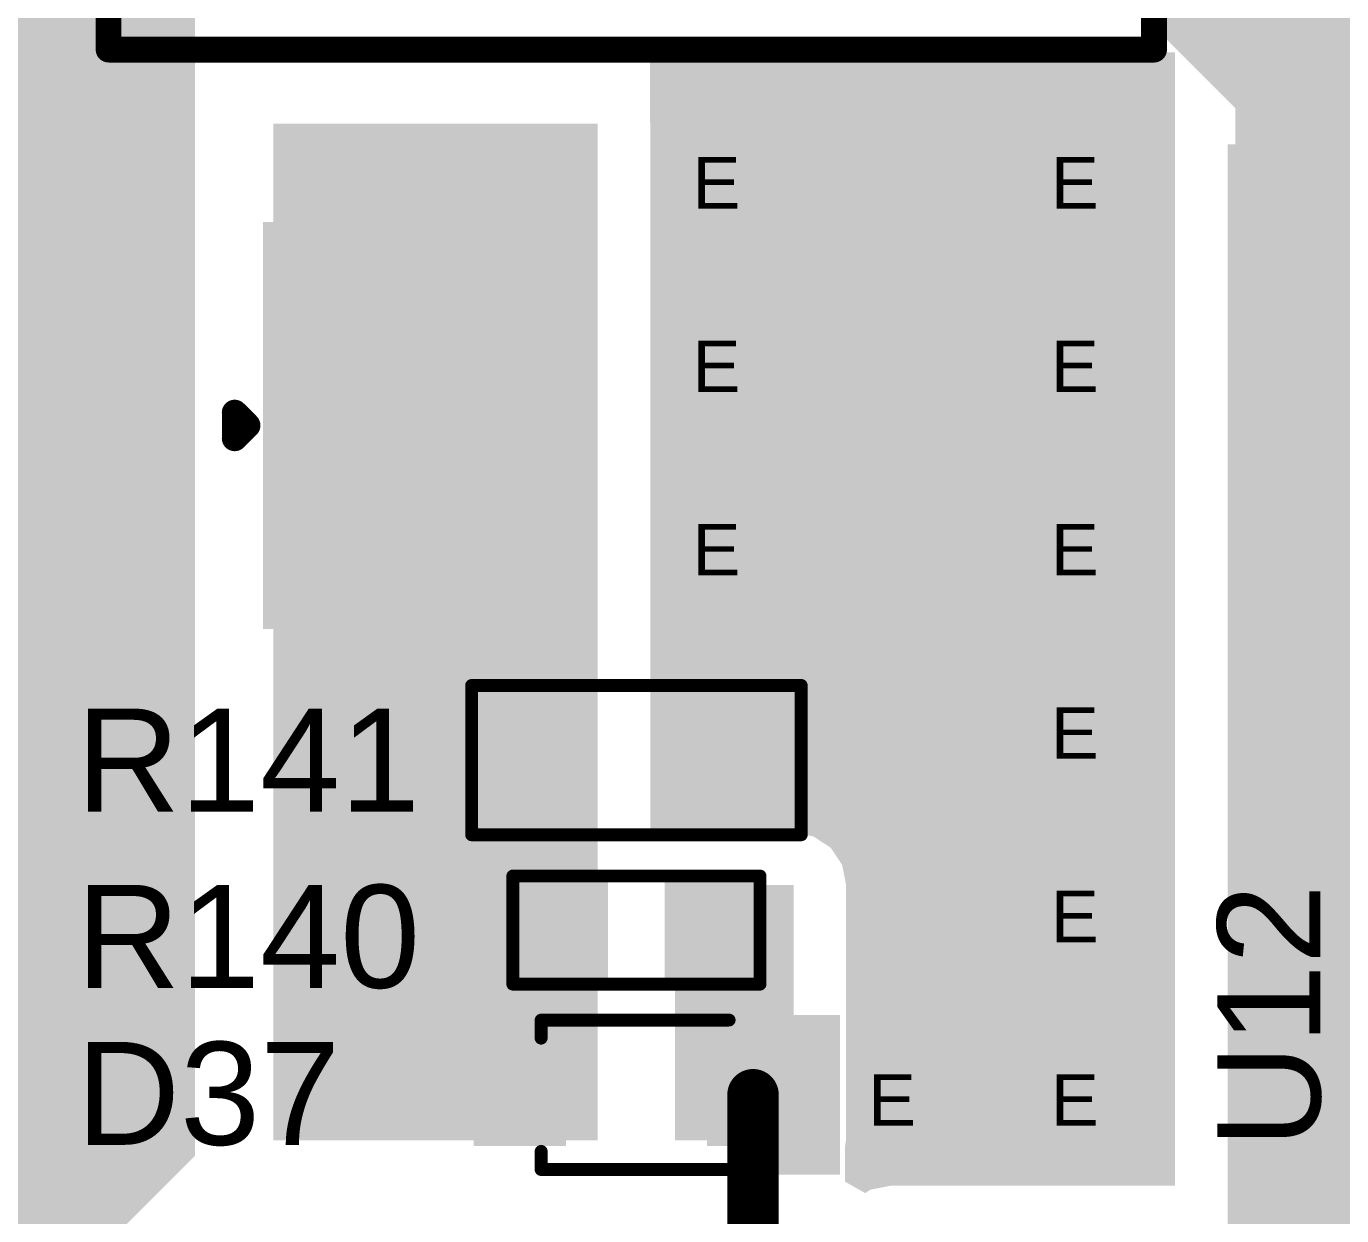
# Model space of a CAD drawing. Header units: inches. Extents: x 68 to 568, y 3 to 460.
# Drawn here: x 158.74 to 171.71, y 221.66 to 233.4 of the extents above; entities that cross this region are included whole.
import ezdxf

# ---------------------------------------------------------------- set-up
doc = ezdxf.new("R2010")
doc.units = ezdxf.units.IN
for name, color, linetype in [('Bottom Layer', 5, 'Continuous'), ('Bottom Solder', 6, 'Continuous'), ('Drill Drawing', 1, 'Continuous'), ('Layer 1', 16, 'Continuous'), ('Layer 2', 76, 'Continuous'), ('Top Layer', 1, 'Continuous'), ('Top Overlay', 2, 'Continuous'), ('Top Paste', 8, 'Continuous'), ('Top Solder', 216, 'Continuous'), ('Via Holes', 16, 'Continuous')]:
    doc.layers.add(name, color=color, linetype=linetype)
doc.styles.add('Arial', font='', dxfattribs={"height": 0.2})
doc.styles.get('Arial').set_extended_font_data('Arial')

# ---------------------------------------------------------------- blocks, each defined once
blk = doc.blocks.new('SOD_323_356')
at = {"layer": 'Top Layer'}
for points in [[(-0.75, -0.45), (-1.55, -0.45), (-1.55, 0.45), (-0.75, 0.45)], [(1.55, -0.45), (0.75, -0.45), (0.75, 0.45), (1.55, 0.45)]]:
    blk.add_hatch(color=1, dxfattribs=at).paths.add_polyline_path(points)
at = {"layer": 'Top Overlay'}
for points in [[(-2.007, 0.483), (-0.914, 0.483), (-0.914, 0.787), (-2.007, 0.787)], [(-2.007, -0.508), (-1.575, -0.508), (-1.575, 0.508), (-2.007, 0.508)], [(-2.007, -0.787), (-0.914, -0.787), (-0.914, -0.483), (-2.007, -0.483)]]:
    blk.add_hatch(color=2, dxfattribs=at).paths.add_polyline_path(points)
at = {"layer": 'Top Paste'}
for points in [[(-0.75, -0.45), (-1.55, -0.45), (-1.55, 0.45), (-0.75, 0.45)], [(1.55, -0.45), (0.75, -0.45), (0.75, 0.45), (1.55, 0.45)]]:
    blk.add_hatch(color=8, dxfattribs=at).paths.add_polyline_path(points)
at = {"layer": 'Top Solder'}
for points in [[(-0.695, -0.505), (-1.605, -0.505), (-1.605, 0.505), (-0.695, 0.505)], [(1.605, -0.505), (0.695, -0.505), (0.695, 0.505), (1.605, 0.505)]]:
    blk.add_hatch(color=216, dxfattribs=at).paths.add_polyline_path(points)
at = {"layer": 'Top Overlay'}
for points in [[(0.94, 0.737, 0.127, 0.127, 0), (-0.914, 0.737, 0.127, 0.127, 0)], [(0.94, 0.737, 0.127, 0.127, 0), (0.94, 0.559, 0.127, 0.127, 0)], [(0.94, -0.559, 0.127, 0.127, 0), (0.94, -0.737, 0.127, 0.127, 0)], [(0.94, -0.737, 0.127, 0.127, 0), (-0.914, -0.737, 0.127, 0.127, 0)]]:
    blk.add_lwpolyline(points, format="xyseb", dxfattribs=at)
for points in [[(-0.946, 0.737, 0.0635, 0.0635, 1), (-0.883, 0.737, 0.0635, 0.0635, 1)], [(0.908, 0.737, 0.0635, 0.0635, 1), (0.972, 0.737, 0.0635, 0.0635, 1)], [(0.908, 0.737, 0.0635, 0.0635, 1), (0.972, 0.737, 0.0635, 0.0635, 1)], [(0.908, 0.559, 0.0635, 0.0635, 1), (0.972, 0.559, 0.0635, 0.0635, 1)], [(0.908, -0.559, 0.0635, 0.0635, 1), (0.972, -0.559, 0.0635, 0.0635, 1)], [(-0.946, -0.737, 0.0635, 0.0635, 1), (-0.883, -0.737, 0.0635, 0.0635, 1)], [(0.908, -0.737, 0.0635, 0.0635, 1), (0.972, -0.737, 0.0635, 0.0635, 1)], [(0.908, -0.737, 0.0635, 0.0635, 1), (0.972, -0.737, 0.0635, 0.0635, 1)]]:
    blk.add_lwpolyline(points, format="xyseb", close=True, dxfattribs=at)
blk = doc.blocks.new('R___0603_368')
at = {"layer": 'Top Layer'}
for points in [[(-0.381, 0.4445), (-0.381, -0.4445), (-1.143, -0.4445), (-1.143, 0.4445)], [(1.143, 0.4445), (1.143, -0.4445), (0.381, -0.4445), (0.381, 0.4445)]]:
    blk.add_hatch(color=1, dxfattribs=at).paths.add_polyline_path(points)
at = {"layer": 'Top Paste'}
for points in [[(-0.381, 0.4445), (-0.381, -0.4445), (-1.143, -0.4445), (-1.143, 0.4445)], [(1.143, 0.4445), (1.143, -0.4445), (0.381, -0.4445), (0.381, 0.4445)]]:
    blk.add_hatch(color=8, dxfattribs=at).paths.add_polyline_path(points)
at = {"layer": 'Top Solder'}
for points in [[(-0.2794, 0.5461), (-0.2794, -0.5461), (-1.2446, -0.5461), (-1.2446, 0.5461)], [(1.2446, 0.5461), (1.2446, -0.5461), (0.2794, -0.5461), (0.2794, 0.5461)]]:
    blk.add_hatch(color=216, dxfattribs=at).paths.add_polyline_path(points)
at = {"layer": 'Top Overlay'}
for points in [[(1.2192, 0.5334, 0.127, 0.127, 0), (-1.2192, 0.5334, 0.127, 0.127, 0)], [(-1.2192, 0.5334, 0.127, 0.127, 0), (-1.2192, -0.5334, 0.127, 0.127, 0)], [(1.2192, 0.5334, 0.127, 0.127, 0), (1.2192, -0.5334, 0.127, 0.127, 0)], [(1.2192, -0.5334, 0.127, 0.127, 0), (-1.2192, -0.5334, 0.127, 0.127, 0)]]:
    blk.add_lwpolyline(points, format="xyseb", dxfattribs=at)
for points in [[(-1.25095, 0.5334, 0.0635, 0.0635, 1), (-1.18745, 0.5334, 0.0635, 0.0635, 1)], [(-1.25095, 0.5334, 0.0635, 0.0635, 1), (-1.18745, 0.5334, 0.0635, 0.0635, 1)], [(1.18745, 0.5334, 0.0635, 0.0635, 1), (1.25095, 0.5334, 0.0635, 0.0635, 1)], [(1.18745, 0.5334, 0.0635, 0.0635, 1), (1.25095, 0.5334, 0.0635, 0.0635, 1)], [(-1.25095, -0.5334, 0.0635, 0.0635, 1), (-1.18745, -0.5334, 0.0635, 0.0635, 1)], [(-1.25095, -0.5334, 0.0635, 0.0635, 1), (-1.18745, -0.5334, 0.0635, 0.0635, 1)], [(1.18745, -0.5334, 0.0635, 0.0635, 1), (1.25095, -0.5334, 0.0635, 0.0635, 1)], [(1.18745, -0.5334, 0.0635, 0.0635, 1), (1.25095, -0.5334, 0.0635, 0.0635, 1)]]:
    blk.add_lwpolyline(points, format="xyseb", close=True, dxfattribs=at)
blk = doc.blocks.new('RES_0805_369')
at = {"layer": 'Top Layer'}
for points in [[(-1.524, 0.635), (-0.508, 0.635), (-0.508, -0.635), (-1.524, -0.635)], [(0.508, 0.635), (1.524, 0.635), (1.524, -0.635), (0.508, -0.635)]]:
    blk.add_hatch(color=1, dxfattribs=at).paths.add_polyline_path(points)
at = {"layer": 'Top Paste'}
for points in [[(-1.524, 0.635), (-0.508, 0.635), (-0.508, -0.635), (-1.524, -0.635)], [(0.508, 0.635), (1.524, 0.635), (1.524, -0.635), (0.508, -0.635)]]:
    blk.add_hatch(color=8, dxfattribs=at).paths.add_polyline_path(points)
at = {"layer": 'Top Solder'}
for points in [[(-1.6256, 0.7366), (-0.4064, 0.7366), (-0.4064, -0.7366), (-1.6256, -0.7366)], [(0.4064, 0.7366), (1.6256, 0.7366), (1.6256, -0.7366), (0.4064, -0.7366)]]:
    blk.add_hatch(color=216, dxfattribs=at).paths.add_polyline_path(points)
at = {"layer": 'Top Overlay'}
for points in [[(-1.6256, 0.7366, 0.127, 0.127, 0), (1.6256, 0.7366, 0.127, 0.127, 0)], [(-1.6256, -0.7366, 0.127, 0.127, 0), (-1.6256, 0.7366, 0.127, 0.127, 0)], [(1.6256, -0.7366, 0.127, 0.127, 0), (1.6256, 0.7366, 0.127, 0.127, 0)], [(-1.6256, -0.7366, 0.127, 0.127, 0), (1.6256, -0.7366, 0.127, 0.127, 0)]]:
    blk.add_lwpolyline(points, format="xyseb", dxfattribs=at)
for points in [[(-1.65735, 0.7366, 0.0635, 0.0635, 1), (-1.59385, 0.7366, 0.0635, 0.0635, 1)], [(-1.65735, 0.7366, 0.0635, 0.0635, 1), (-1.59385, 0.7366, 0.0635, 0.0635, 1)], [(1.59385, 0.7366, 0.0635, 0.0635, 1), (1.65735, 0.7366, 0.0635, 0.0635, 1)], [(1.59385, 0.7366, 0.0635, 0.0635, 1), (1.65735, 0.7366, 0.0635, 0.0635, 1)], [(-1.65735, -0.7366, 0.0635, 0.0635, 1), (-1.59385, -0.7366, 0.0635, 0.0635, 1)], [(-1.65735, -0.7366, 0.0635, 0.0635, 1), (-1.59385, -0.7366, 0.0635, 0.0635, 1)], [(1.59385, -0.7366, 0.0635, 0.0635, 1), (1.65735, -0.7366, 0.0635, 0.0635, 1)], [(1.59385, -0.7366, 0.0635, 0.0635, 1), (1.65735, -0.7366, 0.0635, 0.0635, 1)]]:
    blk.add_lwpolyline(points, format="xyseb", close=True, dxfattribs=at)
blk = doc.blocks.new('TO_263_392')
at = {"layer": 'Top Layer'}
for points in [[(-5.715, 9.78), (5.715, 9.78), (5.715, 0.89), (-5.715, 0.89)], [(-3.58, -3.43), (-1.5, -3.43), (-1.5, -7.24), (-3.58, -7.24)], [(1.5, -3.43), (3.58, -3.43), (3.58, -7.24), (1.5, -7.24)]]:
    blk.add_hatch(color=1, dxfattribs=at).paths.add_polyline_path(points)
at = {"layer": 'Top Paste'}
for points in [[(-5.715, 9.78), (5.715, 9.78), (5.715, 0.89), (-5.715, 0.89)], [(-3.58, -3.43), (-1.5, -3.43), (-1.5, -7.24), (-3.58, -7.24)], [(1.5, -3.43), (3.58, -3.43), (3.58, -7.24), (1.5, -7.24)]]:
    blk.add_hatch(color=8, dxfattribs=at).paths.add_polyline_path(points)
at = {"layer": 'Top Solder'}
for points in [[(-5.817, 9.882), (5.817, 9.882), (5.817, 0.788), (-5.817, 0.788)], [(-3.682, -3.328), (-1.398, -3.328), (-1.398, -7.342), (-3.682, -7.342)], [(1.398, -3.328), (3.682, -3.328), (3.682, -7.342), (1.398, -7.342)]]:
    blk.add_hatch(color=216, dxfattribs=at).paths.add_polyline_path(points)
at = {"layer": 'Top Overlay'}
for points in [[(-5.207, -1.626, 0.254, 0.254, 0), (-5.207, 0.508, 0.254, 0.254, 0)], [(5.105, -1.626, 0.254, 0.254, 0), (5.105, 0.508, 0.254, 0.254, 0)], [(-5.207, -1.626, 0.254, 0.254, 0), (5.105, -1.626, 0.254, 0.254, 0)], [(-3.962, -5.461, 0.254, 0.254, 0), (-3.962, -5.207, 0.254, 0.254, 0)], [(-3.962, -5.207, 0.254, 0.254, 0), (-3.835, -5.334, 0.254, 0.254, 0)], [(-3.962, -5.461, 0.254, 0.254, 0), (-3.835, -5.334, 0.254, 0.254, 0)]]:
    blk.add_lwpolyline(points, format="xyseb", dxfattribs=at)
for points in [[(-5.27, 0.508, 0.127, 0.127, 1), (-5.144, 0.508, 0.127, 0.127, 1)], [(5.042, 0.508, 0.127, 0.127, 1), (5.169, 0.508, 0.127, 0.127, 1)], [(-5.27, -1.626, 0.127, 0.127, 1), (-5.144, -1.626, 0.127, 0.127, 1)], [(-5.27, -1.626, 0.127, 0.127, 1), (-5.144, -1.626, 0.127, 0.127, 1)], [(5.042, -1.626, 0.127, 0.127, 1), (5.169, -1.626, 0.127, 0.127, 1)], [(5.042, -1.626, 0.127, 0.127, 1), (5.169, -1.626, 0.127, 0.127, 1)], [(-4.026, -5.207, 0.127, 0.127, 1), (-3.899, -5.207, 0.127, 0.127, 1)], [(-4.026, -5.207, 0.127, 0.127, 1), (-3.899, -5.207, 0.127, 0.127, 1)], [(-3.899, -5.334, 0.127, 0.127, 1), (-3.772, -5.334, 0.127, 0.127, 1)], [(-3.899, -5.334, 0.127, 0.127, 1), (-3.772, -5.334, 0.127, 0.127, 1)], [(-4.026, -5.461, 0.127, 0.127, 1), (-3.899, -5.461, 0.127, 0.127, 1)], [(-4.026, -5.461, 0.127, 0.127, 1), (-3.899, -5.461, 0.127, 0.127, 1)]]:
    blk.add_lwpolyline(points, format="xyseb", close=True, dxfattribs=at)

msp = doc.modelspace()

# ---------------------------------------------------------------- hatches: boundary and pattern name
at = {"layer": 'Bottom Layer'}
h = msp.add_hatch(color=5, dxfattribs=at)
h.paths.add_polyline_path([(181.102, 238.938), (181.102, 210.744), (170.663, 210.744), (170.663, 211.685), (170.674, 211.696), (170.781, 211.88), (170.836, 212.086), (170.836, 212.299), (170.781, 212.504), (170.674, 212.688), (170.663, 212.7), (170.663, 232.588), (168.91, 234.34), (139.548, 234.34), (139.548, 247.091), (172.949, 247.091)])
h.paths.add_polyline_path([(150.537, 244.225), (150.193, 244.225), (149.855, 244.157), (149.537, 244.026), (149.251, 243.835), (149.008, 243.591), (148.817, 243.305), (148.685, 242.987), (148.618, 242.65), (148.618, 242.478), (148.618, 242.306), (148.685, 241.968), (148.817, 241.65), (149.008, 241.364), (149.251, 241.121), (149.537, 240.929), (149.855, 240.798), (150.193, 240.731), (150.537, 240.731), (150.875, 240.798), (151.192, 240.929), (151.479, 241.121), (151.722, 241.364), (151.913, 241.65), (152.045, 241.968), (152.112, 242.306), (152.112, 242.478), (152.112, 242.65), (152.045, 242.987), (151.913, 243.305), (151.722, 243.591), (151.479, 243.835), (151.192, 244.026), (150.875, 244.157)], flags=0)
msp.add_hatch(color=5, dxfattribs=at).paths.add_polyline_path([(170.663, 210.744), (177.927, 210.744), (177.927, 240.792), (170.663, 240.792)])
h = msp.add_hatch(color=5, dxfattribs=at)
edge = h.paths.add_edge_path()
edge.add_arc((165.528, 231.902), 0.3, 0, 360)
h = msp.add_hatch(color=5, dxfattribs=at)
edge = h.paths.add_edge_path()
edge.add_arc((169.062, 231.902), 0.3, 0, 360)
h = msp.add_hatch(color=5, dxfattribs=at)
edge = h.paths.add_edge_path()
edge.add_arc((165.528, 230.092), 0.3, 0, 360)
h = msp.add_hatch(color=5, dxfattribs=at)
edge = h.paths.add_edge_path()
edge.add_arc((169.062, 230.092), 0.3, 0, 360)
h = msp.add_hatch(color=5, dxfattribs=at)
edge = h.paths.add_edge_path()
edge.add_arc((165.528, 228.282), 0.3, 0, 360)
h = msp.add_hatch(color=5, dxfattribs=at)
edge = h.paths.add_edge_path()
edge.add_arc((169.062, 228.282), 0.3, 0, 360)
h = msp.add_hatch(color=5, dxfattribs=at)
edge = h.paths.add_edge_path()
edge.add_arc((169.062, 226.472), 0.3, 0, 360)
h = msp.add_hatch(color=5, dxfattribs=at)
edge = h.paths.add_edge_path()
edge.add_arc((169.062, 224.663), 0.3, 0, 360)
h = msp.add_hatch(color=5, dxfattribs=at)
edge = h.paths.add_edge_path()
edge.add_arc((167.259, 222.853), 0.3, 0, 360)
h = msp.add_hatch(color=5, dxfattribs=at)
edge = h.paths.add_edge_path()
edge.add_arc((169.062, 222.853), 0.3, 0, 360)
at = {"layer": 'Bottom Solder'}
h = msp.add_hatch(color=6, dxfattribs=at)
edge = h.paths.add_edge_path()
edge.add_arc((165.528, 231.902), 0.402, 0, 360)
h = msp.add_hatch(color=6, dxfattribs=at)
edge = h.paths.add_edge_path()
edge.add_arc((169.062, 231.902), 0.402, 0, 360)
h = msp.add_hatch(color=6, dxfattribs=at)
edge = h.paths.add_edge_path()
edge.add_arc((165.528, 230.092), 0.402, 0, 360)
h = msp.add_hatch(color=6, dxfattribs=at)
edge = h.paths.add_edge_path()
edge.add_arc((169.062, 230.092), 0.402, 0, 360)
h = msp.add_hatch(color=6, dxfattribs=at)
edge = h.paths.add_edge_path()
edge.add_arc((165.528, 228.282), 0.402, 0, 360)
h = msp.add_hatch(color=6, dxfattribs=at)
edge = h.paths.add_edge_path()
edge.add_arc((169.062, 228.282), 0.402, 0, 360)
h = msp.add_hatch(color=6, dxfattribs=at)
edge = h.paths.add_edge_path()
edge.add_arc((169.062, 226.472), 0.402, 0, 360)
h = msp.add_hatch(color=6, dxfattribs=at)
edge = h.paths.add_edge_path()
edge.add_arc((169.062, 224.663), 0.402, 0, 360)
h = msp.add_hatch(color=6, dxfattribs=at)
edge = h.paths.add_edge_path()
edge.add_arc((167.259, 222.853), 0.402, 0, 360)
h = msp.add_hatch(color=6, dxfattribs=at)
edge = h.paths.add_edge_path()
edge.add_arc((169.062, 222.853), 0.402, 0, 360)
at = {"layer": 'Layer 1'}
h = msp.add_hatch(color=16, dxfattribs=at)
edge = h.paths.add_edge_path()
edge.add_arc((165.528, 231.902), 0.3, 0, 360)
h = msp.add_hatch(color=16, dxfattribs=at)
edge = h.paths.add_edge_path()
edge.add_arc((169.062, 231.902), 0.3, 0, 360)
h = msp.add_hatch(color=16, dxfattribs=at)
edge = h.paths.add_edge_path()
edge.add_arc((165.528, 230.092), 0.3, 0, 360)
h = msp.add_hatch(color=16, dxfattribs=at)
edge = h.paths.add_edge_path()
edge.add_arc((169.062, 230.092), 0.3, 0, 360)
h = msp.add_hatch(color=16, dxfattribs=at)
edge = h.paths.add_edge_path()
edge.add_arc((165.528, 228.282), 0.3, 0, 360)
h = msp.add_hatch(color=16, dxfattribs=at)
edge = h.paths.add_edge_path()
edge.add_arc((169.062, 228.282), 0.3, 0, 360)
h = msp.add_hatch(color=16, dxfattribs=at)
edge = h.paths.add_edge_path()
edge.add_arc((169.062, 226.472), 0.3, 0, 360)
h = msp.add_hatch(color=16, dxfattribs=at)
edge = h.paths.add_edge_path()
edge.add_arc((169.062, 224.663), 0.3, 0, 360)
h = msp.add_hatch(color=16, dxfattribs=at)
edge = h.paths.add_edge_path()
edge.add_arc((167.259, 222.853), 0.3, 0, 360)
h = msp.add_hatch(color=16, dxfattribs=at)
edge = h.paths.add_edge_path()
edge.add_arc((169.062, 222.853), 0.3, 0, 360)
at = {"layer": 'Layer 2'}
h = msp.add_hatch(color=76, dxfattribs=at)
edge = h.paths.add_edge_path()
edge.add_arc((165.528, 231.902), 0.3, 0, 360)
h = msp.add_hatch(color=76, dxfattribs=at)
edge = h.paths.add_edge_path()
edge.add_arc((169.062, 231.902), 0.3, 0, 360)
h = msp.add_hatch(color=76, dxfattribs=at)
edge = h.paths.add_edge_path()
edge.add_arc((165.528, 230.092), 0.3, 0, 360)
h = msp.add_hatch(color=76, dxfattribs=at)
edge = h.paths.add_edge_path()
edge.add_arc((169.062, 230.092), 0.3, 0, 360)
h = msp.add_hatch(color=76, dxfattribs=at)
edge = h.paths.add_edge_path()
edge.add_arc((165.528, 228.282), 0.3, 0, 360)
h = msp.add_hatch(color=76, dxfattribs=at)
edge = h.paths.add_edge_path()
edge.add_arc((169.062, 228.282), 0.3, 0, 360)
h = msp.add_hatch(color=76, dxfattribs=at)
edge = h.paths.add_edge_path()
edge.add_arc((169.062, 226.472), 0.3, 0, 360)
h = msp.add_hatch(color=76, dxfattribs=at)
edge = h.paths.add_edge_path()
edge.add_arc((169.062, 224.663), 0.3, 0, 360)
h = msp.add_hatch(color=76, dxfattribs=at)
edge = h.paths.add_edge_path()
edge.add_arc((167.259, 222.853), 0.3, 0, 360)
h = msp.add_hatch(color=76, dxfattribs=at)
edge = h.paths.add_edge_path()
edge.add_arc((169.062, 222.853), 0.3, 0, 360)
at = {"layer": 'Top Layer'}
h = msp.add_hatch(color=1, dxfattribs=at)
h.paths.add_polyline_path([(174.828, 244.678), (174.828, 241.205), (177.343, 241.205), (177.343, 233.654), (164.89, 233.654), (164.89, 233.848), (164.372, 233.848), (164.372, 233.654), (160.401, 233.654), (160.401, 222.249), (157.354, 219.202), (136.296, 219.202), (136.296, 244.678), (174.828, 244.678)])
h.paths.add_polyline_path([(150.537, 244.225), (150.193, 244.225), (149.855, 244.157), (149.537, 244.026), (149.251, 243.835), (149.008, 243.591), (148.817, 243.305), (148.685, 242.987), (148.618, 242.65), (148.618, 242.478), (148.618, 242.306), (148.685, 241.968), (148.817, 241.65), (149.008, 241.364), (149.251, 241.121), (149.537, 240.929), (149.855, 240.798), (150.193, 240.731), (150.537, 240.731), (150.875, 240.798), (151.192, 240.929), (151.479, 241.121), (151.722, 241.364), (151.913, 241.65), (152.045, 241.968), (152.112, 242.306), (152.112, 242.478), (152.112, 242.65), (152.045, 242.987), (151.913, 243.305), (151.722, 243.591), (151.479, 243.835), (151.192, 244.026), (150.875, 244.157)], flags=0)
h.paths.add_polyline_path([(150.537, 239.225), (150.193, 239.225), (149.855, 239.157), (149.537, 239.026), (149.251, 238.835), (149.008, 238.591), (148.817, 238.305), (148.685, 237.987), (148.618, 237.65), (148.618, 237.478), (148.618, 237.306), (148.685, 236.968), (148.817, 236.65), (149.008, 236.364), (149.251, 236.121), (149.537, 235.929), (149.855, 235.798), (150.193, 235.731), (150.537, 235.731), (150.875, 235.798), (151.192, 235.929), (151.479, 236.121), (151.722, 236.364), (151.913, 236.65), (152.045, 236.968), (152.112, 237.306), (152.112, 237.478), (152.112, 237.65), (152.045, 237.987), (151.913, 238.305), (151.722, 238.591), (151.479, 238.835), (151.192, 239.026), (150.875, 239.157)], flags=0)
h.paths.add_polyline_path([(152.045, 234.579), (142.977, 234.579), (142.778, 234.539), (142.67, 234.467), (142.57, 234.467), (142.57, 234.367), (142.498, 234.259), (142.459, 234.061), (142.459, 229.082), (142.459, 226.161), (142.498, 225.963), (142.57, 225.855), (142.57, 225.73), (142.708, 225.73), (142.778, 225.683), (142.977, 225.644), (148.692, 225.644), (148.89, 225.683), (148.96, 225.73), (152.451, 225.73), (152.451, 228.776), (152.523, 228.884), (152.563, 229.082), (152.563, 234.061), (152.523, 234.259), (152.451, 234.368), (152.451, 234.467), (152.351, 234.467), (152.243, 234.539)], flags=0)
for points in [[(219.202, 233.604), (192.659, 233.604), (192.659, 216.814), (167.259, 216.814), (167.259, 221.437), (170.586, 221.437), (170.586, 232.232), (183.439, 232.232), (183.439, 244.678), (183.439, 244.678), (219.202, 244.678)], [(170.068, 232.232), (170.068, 221.955), (167.259, 221.955), (167.061, 221.916), (167.011, 221.883), (166.813, 221.995), (166.813, 222.353), (166.823, 222.403), (166.823, 224.923), (166.784, 225.121), (166.672, 225.289), (166.503, 225.401), (166.406, 225.421), (166.406, 225.431), (166.355, 225.431), (166.305, 225.441), (165.136, 225.441), (165.086, 225.431), (164.892, 225.431), (164.892, 232.435), (164.89, 232.447), (164.89, 233.137), (170.068, 233.137)], [(164.374, 232.435), (161.175, 232.435), (161.175, 222.403), (164.374, 222.403)], [(165.136, 225.52), (168.335, 225.52), (168.335, 232.435), (165.136, 232.435)], [(166.305, 224.923), (165.136, 224.923), (165.136, 222.403), (166.305, 222.403)]]:
    msp.add_hatch(color=1, dxfattribs=at).paths.add_polyline_path(points)
h = msp.add_hatch(color=1, dxfattribs=at)
edge = h.paths.add_edge_path()
edge.add_arc((165.528, 231.902), 0.3, 0, 360)
h = msp.add_hatch(color=1, dxfattribs=at)
edge = h.paths.add_edge_path()
edge.add_arc((169.062, 231.902), 0.3, 0, 360)
h = msp.add_hatch(color=1, dxfattribs=at)
edge = h.paths.add_edge_path()
edge.add_arc((165.528, 230.092), 0.3, 0, 360)
h = msp.add_hatch(color=1, dxfattribs=at)
edge = h.paths.add_edge_path()
edge.add_arc((169.062, 230.092), 0.3, 0, 360)
h = msp.add_hatch(color=1, dxfattribs=at)
edge = h.paths.add_edge_path()
edge.add_arc((165.528, 228.282), 0.3, 0, 360)
h = msp.add_hatch(color=1, dxfattribs=at)
edge = h.paths.add_edge_path()
edge.add_arc((169.062, 228.282), 0.3, 0, 360)
h = msp.add_hatch(color=1, dxfattribs=at)
edge = h.paths.add_edge_path()
edge.add_arc((169.062, 226.472), 0.3, 0, 360)
h = msp.add_hatch(color=1, dxfattribs=at)
edge = h.paths.add_edge_path()
edge.add_arc((169.062, 224.663), 0.3, 0, 360)
h = msp.add_hatch(color=1, dxfattribs=at)
edge = h.paths.add_edge_path()
edge.add_arc((167.259, 222.853), 0.3, 0, 360)
h = msp.add_hatch(color=1, dxfattribs=at)
edge = h.paths.add_edge_path()
edge.add_arc((169.062, 222.853), 0.3, 0, 360)
at = {"layer": 'Top Solder'}
h = msp.add_hatch(color=216, dxfattribs=at)
edge = h.paths.add_edge_path()
edge.add_arc((165.528, 231.902), 0.402, 0, 360)
h = msp.add_hatch(color=216, dxfattribs=at)
edge = h.paths.add_edge_path()
edge.add_arc((169.062, 231.902), 0.402, 0, 360)
h = msp.add_hatch(color=216, dxfattribs=at)
edge = h.paths.add_edge_path()
edge.add_arc((165.528, 230.092), 0.402, 0, 360)
h = msp.add_hatch(color=216, dxfattribs=at)
edge = h.paths.add_edge_path()
edge.add_arc((169.062, 230.092), 0.402, 0, 360)
h = msp.add_hatch(color=216, dxfattribs=at)
edge = h.paths.add_edge_path()
edge.add_arc((165.528, 228.282), 0.402, 0, 360)
h = msp.add_hatch(color=216, dxfattribs=at)
edge = h.paths.add_edge_path()
edge.add_arc((169.062, 228.282), 0.402, 0, 360)
h = msp.add_hatch(color=216, dxfattribs=at)
edge = h.paths.add_edge_path()
edge.add_arc((169.062, 226.472), 0.402, 0, 360)
h = msp.add_hatch(color=216, dxfattribs=at)
edge = h.paths.add_edge_path()
edge.add_arc((169.062, 224.663), 0.402, 0, 360)
h = msp.add_hatch(color=216, dxfattribs=at)
edge = h.paths.add_edge_path()
edge.add_arc((167.259, 222.853), 0.402, 0, 360)
h = msp.add_hatch(color=216, dxfattribs=at)
edge = h.paths.add_edge_path()
edge.add_arc((169.062, 222.853), 0.402, 0, 360)
at = {"layer": 'Via Holes'}
h = msp.add_hatch(color=7, dxfattribs=at)
edge = h.paths.add_edge_path()
edge.add_arc((165.528, 231.902), 0.15, 0, 360)
h = msp.add_hatch(color=7, dxfattribs=at)
edge = h.paths.add_edge_path()
edge.add_arc((169.062, 231.902), 0.15, 0, 360)
h = msp.add_hatch(color=7, dxfattribs=at)
edge = h.paths.add_edge_path()
edge.add_arc((165.528, 230.092), 0.15, 0, 360)
h = msp.add_hatch(color=7, dxfattribs=at)
edge = h.paths.add_edge_path()
edge.add_arc((169.062, 230.092), 0.15, 0, 360)
h = msp.add_hatch(color=7, dxfattribs=at)
edge = h.paths.add_edge_path()
edge.add_arc((165.528, 228.282), 0.15, 0, 360)
h = msp.add_hatch(color=7, dxfattribs=at)
edge = h.paths.add_edge_path()
edge.add_arc((169.062, 228.282), 0.15, 0, 360)
h = msp.add_hatch(color=7, dxfattribs=at)
edge = h.paths.add_edge_path()
edge.add_arc((169.062, 226.472), 0.15, 0, 360)
h = msp.add_hatch(color=7, dxfattribs=at)
edge = h.paths.add_edge_path()
edge.add_arc((169.062, 224.663), 0.15, 0, 360)
h = msp.add_hatch(color=7, dxfattribs=at)
edge = h.paths.add_edge_path()
edge.add_arc((167.259, 222.853), 0.15, 0, 360)
h = msp.add_hatch(color=7, dxfattribs=at)
edge = h.paths.add_edge_path()
edge.add_arc((169.062, 222.853), 0.15, 0, 360)

# ---------------------------------------------------------------- linework, layer by layer
at = {"layer": 'Top Layer'}
msp.add_lwpolyline([(165.905, 212.192, 0.508, 0.508, 0), (165.905, 222.853, 0.508, 0.508, 0)], format="xyseb", dxfattribs=at)
msp.add_lwpolyline([(165.778, 222.853, 0.254, 0.254, 1), (166.032, 222.853, 0.254, 0.254, 1)], format="xyseb", close=True, dxfattribs=at)

# ---------------------------------------------------------------- block references
for name, p in [('TO_263_392', (164.755, 234.791)), ('RES_0805_369', (164.755, 226.155))]:
    msp.add_blockref(name, p)
at = {"rotation": 180}
for name, p in [('R___0603_368', (164.755, 224.478)), ('SOD_323_356', (164.755, 222.853))]:
    msp.add_blockref(name, p, dxfattribs=at)

# ---------------------------------------------------------------- texts
at = {"layer": 'Drill Drawing', "style": 'Arial'}
for p in [(165.308, 231.597), (168.842, 231.597), (165.308, 229.787), (168.842, 229.787), (165.308, 227.977), (168.842, 227.977), (168.842, 226.168), (168.842, 224.358), (167.039, 222.548), (168.842, 222.548)]:
    msp.add_text('E', height=0.508, dxfattribs=at).set_placement(p)
at = {"layer": 'Top Overlay', "style": 'Arial'}
for s, p in [('R141', (159.229, 225.647)), ('R140', (159.229, 223.908)), ('D37', (159.229, 222.359))]:
    msp.add_text(s, height=1.016, dxfattribs=at).set_placement(p)
msp.add_text('U12', height=1.016, rotation=90, dxfattribs=at).set_placement((171.501, 222.327))

doc.saveas('drawing.dxf')
